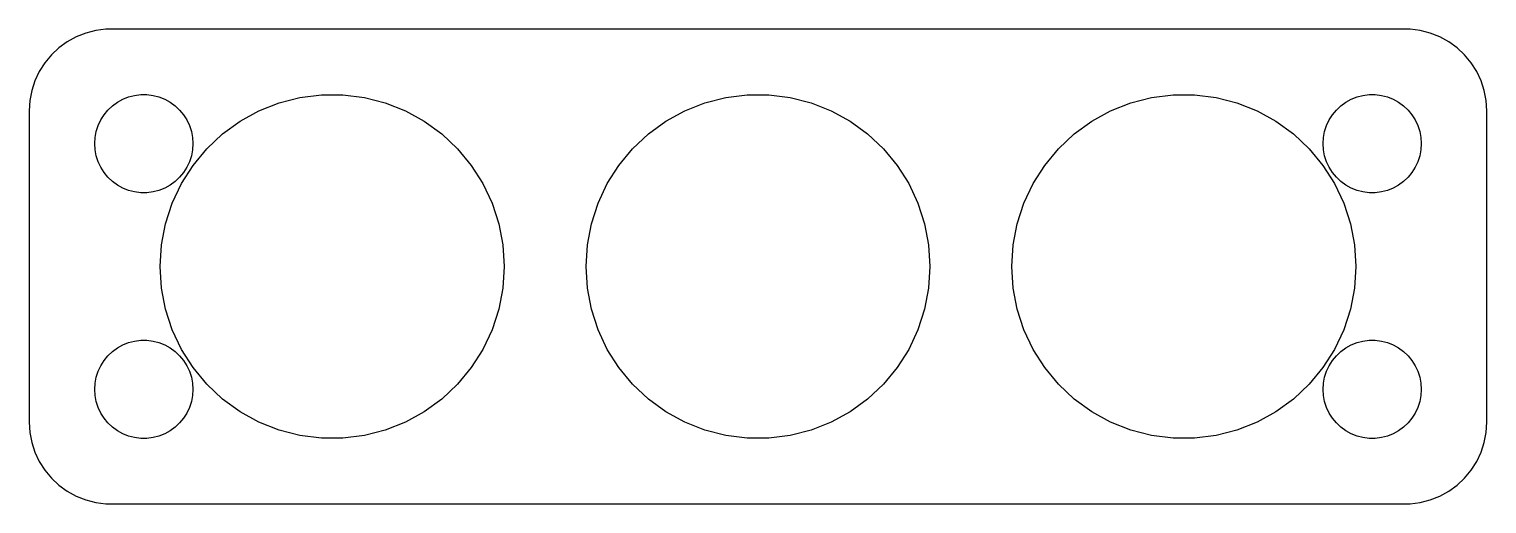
# Model space of a CAD drawing. Header units: metres. Extents: x -44.5 to 44.5, y -14.5 to 14.5.
import ezdxf

# ---------------------------------------------------------------- set-up
doc = ezdxf.new("R2010")
doc.units = ezdxf.units.M

msp = doc.modelspace()

# ---------------------------------------------------------------- linework, layer by layer
for p, q in [((-41.0451, 14.2553), (-41.6289, 14.0241)), ((-40.4369, 14.4114), (-41.0451, 14.2553)), ((-39.8139, 14.4901), (-40.4369, 14.4114)), ((39.8139, 14.4901), (-39.8139, 14.4901)), ((40.4369, 14.4114), (39.8139, 14.4901)), ((41.0451, 14.2553), (40.4369, 14.4114)), ((41.6289, 14.0241), (41.0451, 14.2553)), ((-42.6871, 13.3526), (-43.1448, 12.9227)), ((-42.1791, 13.7216), (-42.6871, 13.3526)), ((-41.6289, 14.0241), (-42.1791, 13.7216)), ((42.1791, 13.7216), (41.6289, 14.0241)), ((42.6871, 13.3526), (42.1791, 13.7216)), ((43.1448, 12.9227), (42.6871, 13.3526)), ((-43.1448, 12.9227), (-43.5451, 12.4389)), ((43.5451, 12.4389), (43.1448, 12.9227)), ((-43.8815, 11.9088), (-44.1489, 11.3406)), ((-43.5451, 12.4389), (-43.8815, 11.9088)), ((43.8815, 11.9088), (43.5451, 12.4389)), ((44.1489, 11.3406), (43.8815, 11.9088)), ((-44.3429, 10.7434), (-44.4606, 10.1267)), ((-44.1489, 11.3406), (-44.3429, 10.7434)), ((44.3429, 10.7434), (44.1489, 11.3406)), ((44.4606, 10.1267), (44.3429, 10.7434)), ((-44.4606, 10.1267), (-44.5, 9.5)), ((-39.6869, 9.55363), (-39.4123, 9.81154)), ((-39.4123, 9.81154), (-39.1075, 10.033)), ((-39.1075, 10.033), (-38.7773, 10.2145)), ((-38.7773, 10.2145), (-38.427, 10.3532)), ((-38.427, 10.3532), (-38.0621, 10.4469)), ((-38.0621, 10.4469), (-37.6884, 10.4941)), ((-37.6884, 10.4941), (-37.3116, 10.4941)), ((-37.3116, 10.4941), (-36.9379, 10.4469)), ((-36.9379, 10.4469), (-36.5729, 10.3532)), ((-36.5729, 10.3532), (-36.2227, 10.2145)), ((-36.2227, 10.2145), (-35.8925, 10.033)), ((-35.8925, 10.033), (-35.5877, 9.81154)), ((-35.5877, 9.81154), (-35.3131, 9.55363)), ((-30.4707, 9.50067), (-29.2447, 9.98608)), ((-29.2447, 9.98608), (-27.9675, 10.314)), ((-27.9675, 10.314), (-26.6593, 10.4793)), ((-26.6593, 10.4793), (-25.3407, 10.4793)), ((-25.3407, 10.4793), (-24.0325, 10.314)), ((-24.0325, 10.314), (-22.7553, 9.98608)), ((-22.7553, 9.98608), (-21.5293, 9.50067)), ((-4.47067, 9.50067), (-3.24467, 9.98608)), ((-3.24467, 9.98608), (-1.9675, 10.314)), ((-1.9675, 10.314), (-0.65929, 10.4793)), ((-0.65929, 10.4793), (0.65929, 10.4793)), ((0.65929, 10.4793), (1.9675, 10.314)), ((1.9675, 10.314), (3.24467, 9.98608)), ((3.24467, 9.98608), (4.47067, 9.50067)), ((21.5293, 9.50067), (22.7553, 9.98608)), ((22.7553, 9.98608), (24.0325, 10.314)), ((24.0325, 10.314), (25.3407, 10.4793)), ((25.3407, 10.4793), (26.6593, 10.4793)), ((26.6593, 10.4793), (27.9675, 10.314)), ((27.9675, 10.314), (29.2447, 9.98608)), ((29.2447, 9.98608), (30.4707, 9.50067)), ((35.3131, 9.55363), (35.5877, 9.81154)), ((35.5877, 9.81154), (35.8925, 10.033)), ((35.8925, 10.033), (36.2227, 10.2145)), ((36.2227, 10.2145), (36.5729, 10.3532)), ((36.5729, 10.3532), (36.9379, 10.4469)), ((36.9379, 10.4469), (37.3116, 10.4941)), ((37.3116, 10.4941), (37.6884, 10.4941)), ((37.6884, 10.4941), (38.0621, 10.4469)), ((38.0621, 10.4469), (38.427, 10.3532)), ((38.427, 10.3532), (38.7773, 10.2145)), ((38.7773, 10.2145), (39.1075, 10.033)), ((39.1075, 10.033), (39.4123, 9.81154)), ((39.4123, 9.81154), (39.6869, 9.55363)), ((44.5, 9.5), (44.4606, 10.1267)), ((-44.5, 9.5), (-44.5, -9.5)), ((-40.2893, 8.60437), (-40.1289, 8.94525)), ((-40.1289, 8.94525), (-39.927, 9.26335)), ((-39.927, 9.26335), (-39.6869, 9.55363)), ((-35.3131, 9.55363), (-35.0729, 9.26335)), ((-35.0729, 9.26335), (-34.8711, 8.94525)), ((-34.8711, 8.94525), (-34.7107, 8.60437)), ((-31.6262, 8.86543), (-30.4707, 9.50067)), ((-21.5293, 9.50067), (-20.3738, 8.86543)), ((-5.62617, 8.86543), (-4.47067, 9.50067)), ((4.47067, 9.50067), (5.62617, 8.86543)), ((20.3738, 8.86543), (21.5293, 9.50067)), ((30.4707, 9.50067), (31.6262, 8.86543)), ((34.7107, 8.60437), (34.8711, 8.94525)), ((34.8711, 8.94525), (35.0729, 9.26335)), ((35.0729, 9.26335), (35.3131, 9.55363)), ((39.6869, 9.55363), (39.927, 9.26335)), ((39.927, 9.26335), (40.1289, 8.94525)), ((40.1289, 8.94525), (40.2893, 8.60437)), ((44.5, -9.5), (44.5, 9.5)), ((-40.4763, 7.87599), (-40.4057, 8.24606)), ((-40.4057, 8.24606), (-40.2893, 8.60437)), ((-34.7107, 8.60437), (-34.5942, 8.24606)), ((-34.5942, 8.24606), (-34.5237, 7.87599)), ((-33.6542, 7.18774), (-32.6929, 8.09038)), ((-32.6929, 8.09038), (-31.6262, 8.86543)), ((-20.3738, 8.86543), (-19.307, 8.09038)), ((-19.307, 8.09038), (-18.3458, 7.18774)), ((-7.65416, 7.18774), (-6.69295, 8.09038)), ((-6.69295, 8.09038), (-5.62617, 8.86543)), ((5.62617, 8.86543), (6.69295, 8.09038)), ((6.69295, 8.09038), (7.65416, 7.18774)), ((18.3458, 7.18774), (19.307, 8.09038)), ((19.307, 8.09038), (20.3738, 8.86543)), ((31.6262, 8.86543), (32.6929, 8.09038)), ((32.6929, 8.09038), (33.6542, 7.18774)), ((34.5237, 7.87599), (34.5942, 8.24606)), ((34.5942, 8.24606), (34.7107, 8.60437)), ((40.2893, 8.60437), (40.4057, 8.24606)), ((40.4057, 8.24606), (40.4763, 7.87599)), ((-40.5, 7.5), (-40.4763, 7.87599)), ((-40.4763, 7.12399), (-40.5, 7.5)), ((-40.4057, 6.75392), (-40.4763, 7.12399)), ((-34.5237, 7.12399), (-34.5942, 6.75392)), ((-34.5237, 7.87599), (-34.5, 7.5)), ((-34.5, 7.5), (-34.5237, 7.12399)), ((-34.4947, 6.17174), (-33.6542, 7.18774)), ((-18.3458, 7.18774), (-17.5053, 6.17174)), ((-8.49467, 6.17174), (-7.65416, 7.18774)), ((7.65416, 7.18774), (8.49467, 6.17174)), ((17.5053, 6.17174), (18.3458, 7.18774)), ((33.6542, 7.18774), (34.4947, 6.17174)), ((34.5, 7.5), (34.5237, 7.87599)), ((34.5237, 7.12399), (34.5, 7.5)), ((34.5942, 6.75392), (34.5237, 7.12399)), ((40.4763, 7.12399), (40.4057, 6.75392)), ((40.4763, 7.87599), (40.5, 7.5)), ((40.5, 7.5), (40.4763, 7.12399)), ((-40.2893, 6.39561), (-40.4057, 6.75392)), ((-40.1289, 6.05473), (-40.2893, 6.39561)), ((-34.7107, 6.39561), (-34.8711, 6.05473)), ((-34.5942, 6.75392), (-34.7107, 6.39561)), ((34.7107, 6.39561), (34.5942, 6.75392)), ((34.8711, 6.05473), (34.7107, 6.39561)), ((40.2893, 6.39561), (40.1289, 6.05473)), ((40.4057, 6.75392), (40.2893, 6.39561)), ((-39.927, 5.73663), (-40.1289, 6.05473)), ((-39.6869, 5.44635), (-39.927, 5.73663)), ((-39.4123, 5.18845), (-39.6869, 5.44635)), ((-35.3131, 5.44635), (-35.5877, 5.18845)), ((-35.0729, 5.73663), (-35.3131, 5.44635)), ((-35.2012, 5.05841), (-34.4947, 6.17174)), ((-34.8711, 6.05473), (-35.0729, 5.73663)), ((-17.5053, 6.17174), (-16.7988, 5.05841)), ((-9.20122, 5.05841), (-8.49467, 6.17174)), ((8.49467, 6.17174), (9.20122, 5.05841)), ((16.7988, 5.05841), (17.5053, 6.17174)), ((34.4947, 6.17174), (35.2012, 5.05841)), ((35.0729, 5.73663), (34.8711, 6.05473)), ((35.3131, 5.44635), (35.0729, 5.73663)), ((35.5877, 5.18845), (35.3131, 5.44635)), ((39.6869, 5.44635), (39.4123, 5.18845)), ((39.927, 5.73663), (39.6869, 5.44635)), ((40.1289, 6.05473), (39.927, 5.73663)), ((-39.1075, 4.96701), (-39.4123, 5.18845)), ((-38.7773, 4.78551), (-39.1075, 4.96701)), ((-38.427, 4.64682), (-38.7773, 4.78551)), ((-38.0621, 4.55313), (-38.427, 4.64682)), ((-37.6884, 4.50591), (-38.0621, 4.55313)), ((-37.3116, 4.50591), (-37.6884, 4.50591)), ((-36.9379, 4.55313), (-37.3116, 4.50591)), ((-36.5729, 4.64682), (-36.9379, 4.55313)), ((-36.2227, 4.78551), (-36.5729, 4.64682)), ((-35.8925, 4.96701), (-36.2227, 4.78551)), ((-35.5877, 5.18845), (-35.8925, 4.96701)), ((-35.7626, 3.8653), (-35.2012, 5.05841)), ((-16.7988, 5.05841), (-16.2373, 3.8653)), ((-9.76265, 3.8653), (-9.20122, 5.05841)), ((9.20122, 5.05841), (9.76265, 3.8653)), ((16.2373, 3.8653), (16.7988, 5.05841)), ((35.2012, 5.05841), (35.7626, 3.8653)), ((35.8925, 4.96701), (35.5877, 5.18845)), ((36.2227, 4.78551), (35.8925, 4.96701)), ((36.5729, 4.64682), (36.2227, 4.78551)), ((36.9379, 4.55313), (36.5729, 4.64682)), ((37.3116, 4.50591), (36.9379, 4.55313)), ((37.6884, 4.50591), (37.3116, 4.50591)), ((38.0621, 4.55313), (37.6884, 4.50591)), ((38.427, 4.64682), (38.0621, 4.55313)), ((38.7773, 4.78551), (38.427, 4.64682)), ((39.1075, 4.96701), (38.7773, 4.78551)), ((39.4123, 5.18845), (39.1075, 4.96701)), ((-36.1701, 2.61124), (-35.7626, 3.8653)), ((-16.2373, 3.8653), (-15.8299, 2.61124)), ((-10.1701, 2.61124), (-9.76265, 3.8653)), ((9.76265, 3.8653), (10.1701, 2.61124)), ((15.8299, 2.61124), (16.2373, 3.8653)), ((35.7626, 3.8653), (36.1701, 2.61124)), ((-36.4172, 1.31599), (-36.1701, 2.61124)), ((-15.8299, 2.61124), (-15.5828, 1.31599)), ((-10.4172, 1.31599), (-10.1701, 2.61124)), ((10.1701, 2.61124), (10.4172, 1.31599)), ((15.5828, 1.31599), (15.8299, 2.61124)), ((36.1701, 2.61124), (36.4172, 1.31599)), ((-36.5, 0), (-36.4172, 1.31599)), ((-15.5828, 1.31599), (-15.5, 0)), ((-10.5, 0), (-10.4172, 1.31599)), ((10.4172, 1.31599), (10.5, 0)), ((15.5, 0), (15.5828, 1.31599)), ((36.4172, 1.31599), (36.5, 0)), ((-36.4172, -1.31599), (-36.5, 0)), ((-15.5, 0), (-15.5828, -1.31599)), ((-10.4172, -1.31599), (-10.5, 0)), ((10.5, 0), (10.4172, -1.31599)), ((15.5828, -1.31599), (15.5, 0)), ((36.5, 0), (36.4172, -1.31599)), ((-36.1701, -2.61124), (-36.4172, -1.31599)), ((-15.5828, -1.31599), (-15.8299, -2.61124)), ((-10.1701, -2.61124), (-10.4172, -1.31599)), ((10.4172, -1.31599), (10.1701, -2.61124)), ((15.8299, -2.61124), (15.5828, -1.31599)), ((36.4172, -1.31599), (36.1701, -2.61124)), ((-35.7626, -3.8653), (-36.1701, -2.61124)), ((-15.8299, -2.61124), (-16.2373, -3.8653)), ((-9.76265, -3.8653), (-10.1701, -2.61124)), ((10.1701, -2.61124), (9.76265, -3.8653)), ((16.2373, -3.8653), (15.8299, -2.61124)), ((36.1701, -2.61124), (35.7626, -3.8653)), ((-35.2012, -5.05841), (-35.7626, -3.8653)), ((-16.2373, -3.8653), (-16.7988, -5.05841)), ((-9.20122, -5.05841), (-9.76265, -3.8653)), ((9.76265, -3.8653), (9.20122, -5.05841)), ((16.7988, -5.05841), (16.2373, -3.8653)), ((35.7626, -3.8653), (35.2012, -5.05841)), ((-39.6869, -5.44635), (-39.4123, -5.18845)), ((-39.4123, -5.18845), (-39.1075, -4.96701)), ((-39.1075, -4.96701), (-38.7773, -4.78551)), ((-38.7773, -4.78551), (-38.427, -4.64682)), ((-38.427, -4.64682), (-38.0621, -4.55313)), ((-38.0621, -4.55313), (-37.6884, -4.50591)), ((-37.6884, -4.50591), (-37.3116, -4.50591)), ((-37.3116, -4.50591), (-36.9379, -4.55313)), ((-36.9379, -4.55313), (-36.5729, -4.64682)), ((-36.5729, -4.64682), (-36.2227, -4.78551)), ((-36.2227, -4.78551), (-35.8925, -4.96701)), ((-35.8925, -4.96701), (-35.5877, -5.18845)), ((-35.5877, -5.18845), (-35.3131, -5.44635)), ((-34.4947, -6.17174), (-35.2012, -5.05841)), ((-16.7988, -5.05841), (-17.5053, -6.17174)), ((-8.49467, -6.17174), (-9.20122, -5.05841)), ((9.20122, -5.05841), (8.49467, -6.17174)), ((17.5053, -6.17174), (16.7988, -5.05841)), ((35.2012, -5.05841), (34.4947, -6.17174)), ((35.3131, -5.44635), (35.5877, -5.18845)), ((35.5877, -5.18845), (35.8925, -4.96701)), ((35.8925, -4.96701), (36.2227, -4.78551)), ((36.2227, -4.78551), (36.5729, -4.64682)), ((36.5729, -4.64682), (36.9379, -4.55313)), ((36.9379, -4.55313), (37.3116, -4.50591)), ((37.3116, -4.50591), (37.6884, -4.50591)), ((37.6884, -4.50591), (38.0621, -4.55313)), ((38.0621, -4.55313), (38.427, -4.64682)), ((38.427, -4.64682), (38.7773, -4.78551)), ((38.7773, -4.78551), (39.1075, -4.96701)), ((39.1075, -4.96701), (39.4123, -5.18845)), ((39.4123, -5.18845), (39.6869, -5.44635)), ((-40.2893, -6.39561), (-40.1289, -6.05473)), ((-40.1289, -6.05473), (-39.927, -5.73663)), ((-39.927, -5.73663), (-39.6869, -5.44635)), ((-35.3131, -5.44635), (-35.0729, -5.73663)), ((-35.0729, -5.73663), (-34.8711, -6.05473)), ((-34.8711, -6.05473), (-34.7107, -6.39561)), ((-33.6542, -7.18774), (-34.4947, -6.17174)), ((-17.5053, -6.17174), (-18.3458, -7.18774)), ((-7.65416, -7.18774), (-8.49467, -6.17174)), ((8.49467, -6.17174), (7.65416, -7.18774)), ((18.3458, -7.18774), (17.5053, -6.17174)), ((34.4947, -6.17174), (33.6542, -7.18774)), ((34.7107, -6.39561), (34.8711, -6.05473)), ((34.8711, -6.05473), (35.0729, -5.73663)), ((35.0729, -5.73663), (35.3131, -5.44635)), ((39.6869, -5.44635), (39.927, -5.73663)), ((39.927, -5.73663), (40.1289, -6.05473)), ((40.1289, -6.05473), (40.2893, -6.39561)), ((-40.4763, -7.12399), (-40.4057, -6.75392)), ((-40.4057, -6.75392), (-40.2893, -6.39561)), ((-34.7107, -6.39561), (-34.5942, -6.75392)), ((-34.5942, -6.75392), (-34.5237, -7.12399)), ((34.5237, -7.12399), (34.5942, -6.75392)), ((34.5942, -6.75392), (34.7107, -6.39561)), ((40.2893, -6.39561), (40.4057, -6.75392)), ((40.4057, -6.75392), (40.4763, -7.12399)), ((-40.5, -7.5), (-40.4763, -7.12399)), ((-40.4763, -7.87599), (-40.5, -7.5)), ((-40.4057, -8.24606), (-40.4763, -7.87599)), ((-34.5237, -7.87599), (-34.5942, -8.24606)), ((-34.5237, -7.12399), (-34.5, -7.5)), ((-34.5, -7.5), (-34.5237, -7.87599)), ((-32.6929, -8.09038), (-33.6542, -7.18774)), ((-18.3458, -7.18774), (-19.307, -8.09038)), ((-6.69295, -8.09038), (-7.65416, -7.18774)), ((7.65416, -7.18774), (6.69295, -8.09038)), ((19.307, -8.09038), (18.3458, -7.18774)), ((33.6542, -7.18774), (32.6929, -8.09038)), ((34.5, -7.5), (34.5237, -7.12399)), ((34.5237, -7.87599), (34.5, -7.5)), ((34.5942, -8.24606), (34.5237, -7.87599)), ((40.4763, -7.87599), (40.4057, -8.24606)), ((40.4763, -7.12399), (40.5, -7.5)), ((40.5, -7.5), (40.4763, -7.87599)), ((-40.2893, -8.60437), (-40.4057, -8.24606)), ((-40.1289, -8.94525), (-40.2893, -8.60437)), ((-34.7107, -8.60437), (-34.8711, -8.94525)), ((-34.5942, -8.24606), (-34.7107, -8.60437)), ((-31.6262, -8.86543), (-32.6929, -8.09038)), ((-30.4707, -9.50067), (-31.6262, -8.86543)), ((-20.3738, -8.86543), (-21.5293, -9.50067)), ((-19.307, -8.09038), (-20.3738, -8.86543)), ((-5.62617, -8.86543), (-6.69295, -8.09038)), ((-4.47067, -9.50067), (-5.62617, -8.86543)), ((5.62617, -8.86543), (4.47067, -9.50067)), ((6.69295, -8.09038), (5.62617, -8.86543)), ((20.3738, -8.86543), (19.307, -8.09038)), ((21.5293, -9.50067), (20.3738, -8.86543)), ((31.6262, -8.86543), (30.4707, -9.50067)), ((32.6929, -8.09038), (31.6262, -8.86543)), ((34.7107, -8.60437), (34.5942, -8.24606)), ((34.8711, -8.94525), (34.7107, -8.60437)), ((40.2893, -8.60437), (40.1289, -8.94525)), ((40.4057, -8.24606), (40.2893, -8.60437)), ((-44.5, -9.5), (-44.4606, -10.1267)), ((-39.927, -9.26335), (-40.1289, -8.94525)), ((-39.6869, -9.55363), (-39.927, -9.26335)), ((-39.4123, -9.81154), (-39.6869, -9.55363)), ((-35.3131, -9.55363), (-35.5877, -9.81154)), ((-35.0729, -9.26335), (-35.3131, -9.55363)), ((-34.8711, -8.94525), (-35.0729, -9.26335)), ((-29.2447, -9.98608), (-30.4707, -9.50067)), ((-21.5293, -9.50067), (-22.7553, -9.98608)), ((-3.24467, -9.98608), (-4.47067, -9.50067)), ((4.47067, -9.50067), (3.24467, -9.98608)), ((22.7553, -9.98608), (21.5293, -9.50067)), ((30.4707, -9.50067), (29.2447, -9.98608)), ((35.0729, -9.26335), (34.8711, -8.94525)), ((35.3131, -9.55363), (35.0729, -9.26335)), ((35.5877, -9.81154), (35.3131, -9.55363)), ((39.6869, -9.55363), (39.4123, -9.81154)), ((39.927, -9.26335), (39.6869, -9.55363)), ((40.1289, -8.94525), (39.927, -9.26335)), ((44.4606, -10.1267), (44.5, -9.5)), ((-44.4606, -10.1267), (-44.3429, -10.7434)), ((-39.1075, -10.033), (-39.4123, -9.81154)), ((-38.7773, -10.2145), (-39.1075, -10.033)), ((-38.427, -10.3532), (-38.7773, -10.2145)), ((-38.0621, -10.4469), (-38.427, -10.3532)), ((-37.6884, -10.4941), (-38.0621, -10.4469)), ((-37.3116, -10.4941), (-37.6884, -10.4941)), ((-36.9379, -10.4469), (-37.3116, -10.4941)), ((-36.5729, -10.3532), (-36.9379, -10.4469)), ((-36.2227, -10.2145), (-36.5729, -10.3532)), ((-35.8925, -10.033), (-36.2227, -10.2145)), ((-35.5877, -9.81154), (-35.8925, -10.033)), ((-27.9675, -10.314), (-29.2447, -9.98608)), ((-26.6593, -10.4793), (-27.9675, -10.314)), ((-25.3407, -10.4793), (-26.6593, -10.4793)), ((-24.0325, -10.314), (-25.3407, -10.4793)), ((-22.7553, -9.98608), (-24.0325, -10.314)), ((-1.9675, -10.314), (-3.24467, -9.98608)), ((-0.65929, -10.4793), (-1.9675, -10.314)), ((0.65929, -10.4793), (-0.65929, -10.4793)), ((1.9675, -10.314), (0.65929, -10.4793)), ((3.24467, -9.98608), (1.9675, -10.314)), ((24.0325, -10.314), (22.7553, -9.98608)), ((25.3407, -10.4793), (24.0325, -10.314)), ((26.6593, -10.4793), (25.3407, -10.4793)), ((27.9675, -10.314), (26.6593, -10.4793)), ((29.2447, -9.98608), (27.9675, -10.314)), ((35.8925, -10.033), (35.5877, -9.81154)), ((36.2227, -10.2145), (35.8925, -10.033)), ((36.5729, -10.3532), (36.2227, -10.2145)), ((36.9379, -10.4469), (36.5729, -10.3532)), ((37.3116, -10.4941), (36.9379, -10.4469)), ((37.6884, -10.4941), (37.3116, -10.4941)), ((38.0621, -10.4469), (37.6884, -10.4941)), ((38.427, -10.3532), (38.0621, -10.4469)), ((38.7773, -10.2145), (38.427, -10.3532)), ((39.1075, -10.033), (38.7773, -10.2145)), ((39.4123, -9.81154), (39.1075, -10.033)), ((44.3429, -10.7434), (44.4606, -10.1267)), ((-44.3429, -10.7434), (-44.1489, -11.3406)), ((-44.1489, -11.3406), (-43.8815, -11.9088)), ((43.8815, -11.9088), (44.1489, -11.3406)), ((44.1489, -11.3406), (44.3429, -10.7434)), ((-43.8815, -11.9088), (-43.5451, -12.4389)), ((-43.5451, -12.4389), (-43.1448, -12.9227)), ((43.1448, -12.9227), (43.5451, -12.4389)), ((43.5451, -12.4389), (43.8815, -11.9088)), ((-43.1448, -12.9227), (-42.6871, -13.3526)), ((42.6871, -13.3526), (43.1448, -12.9227)), ((-42.6871, -13.3526), (-42.1791, -13.7216)), ((-42.1791, -13.7216), (-41.6289, -14.0241)), ((-41.6289, -14.0241), (-41.0451, -14.2553)), ((41.0451, -14.2553), (41.6289, -14.0241)), ((41.6289, -14.0241), (42.1791, -13.7216)), ((42.1791, -13.7216), (42.6871, -13.3526)), ((-41.0451, -14.2553), (-40.4369, -14.4114)), ((-40.4369, -14.4114), (-39.8139, -14.4901)), ((-39.8139, -14.4901), (39.8139, -14.4901)), ((39.8139, -14.4901), (40.4369, -14.4114)), ((40.4369, -14.4114), (41.0451, -14.2553))]:
    msp.add_line(p, q)

doc.saveas('drawing.dxf')
